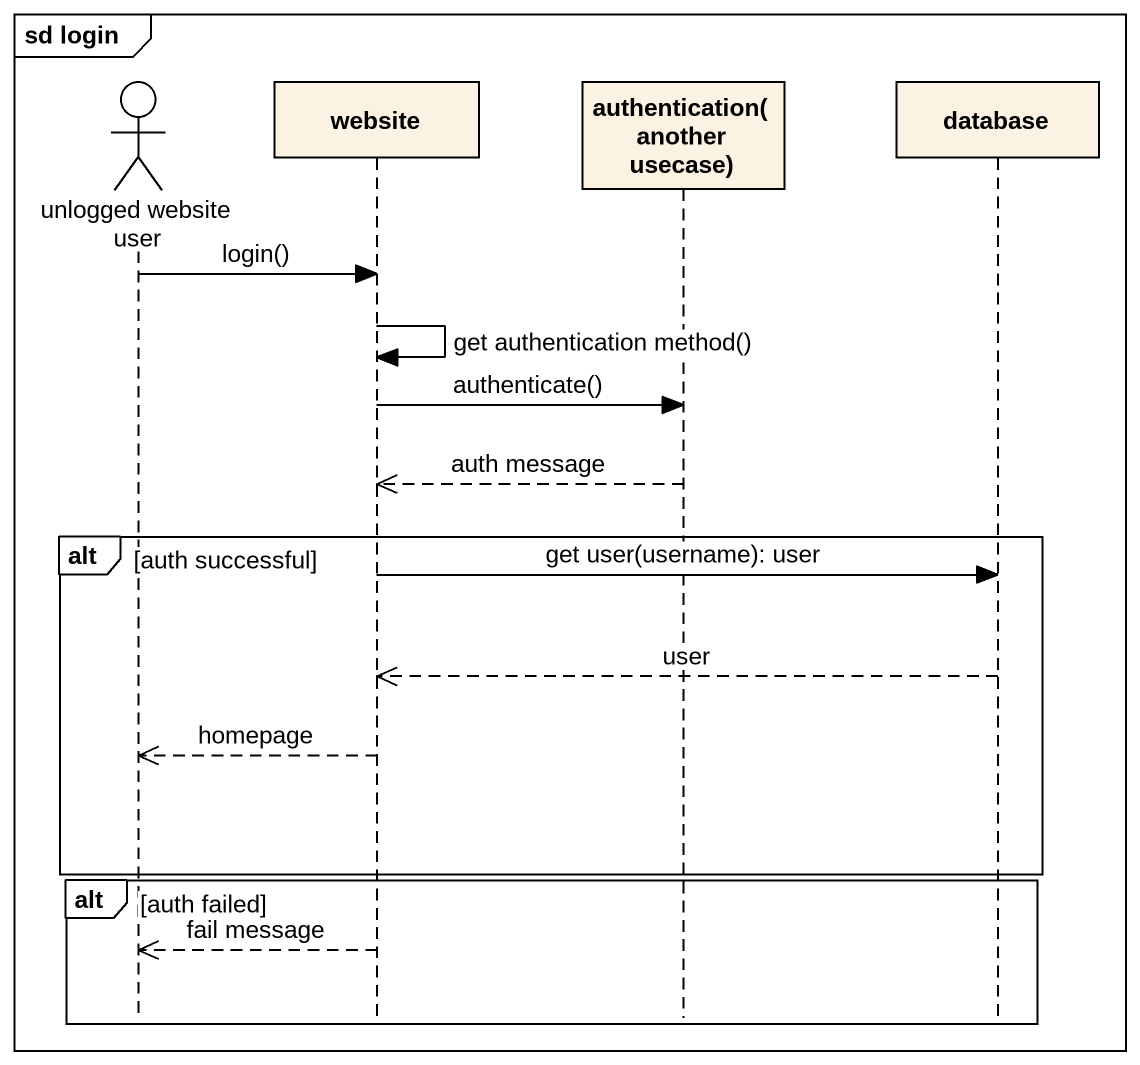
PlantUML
@startuml
mainframe sd login
hide footbox
actor "unlogged website user" as unlogged_website_user
participant website
participant "authentication(another usecase)" as authentication_another
participant "database" as database_

unlogged_website_user -> website : login()
website -> website : get authentication method()
website -> authentication_another : authenticate()
authentication_another -->> website : auth message
alt auth successful
  website -> database_ : get user(username): user
  database_ -->> website : user
  website -->> unlogged_website_user : homepage
end
alt auth failed
  website -->> unlogged_website_user : fail message
end
@enduml
